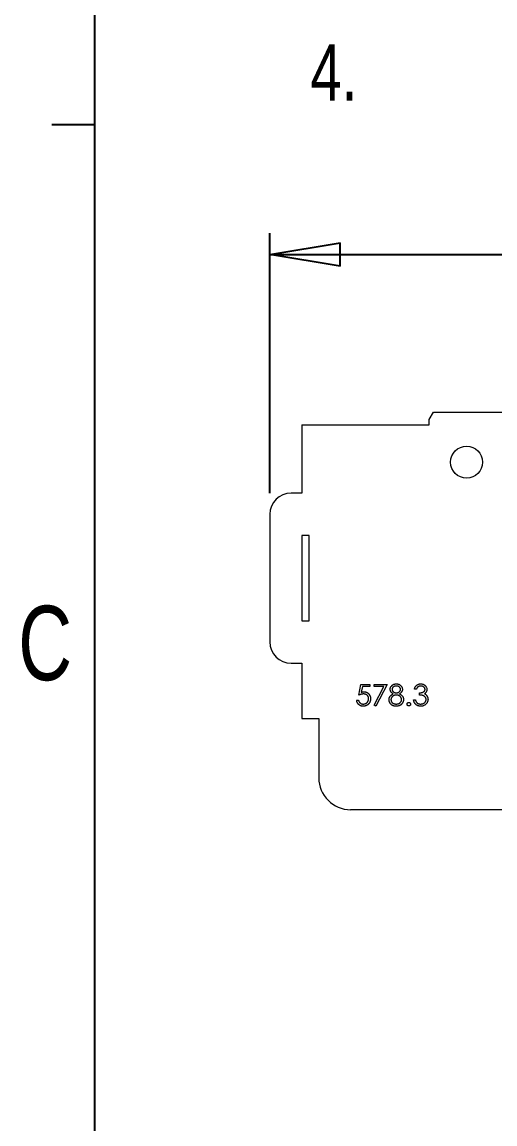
# Model space of a CAD drawing. Header units: millimetres. Extents: x 5 to 292, y 3 to 208.
# Drawn here: x 5.1 to 27.3, y 107 to 158.8 of the extents above; entities that cross this region are included whole.
import ezdxf

# ---------------------------------------------------------------- set-up
doc = ezdxf.new("R2010")
doc.units = ezdxf.units.MM
doc.layers.add('DIMENSIONS', color=179, linetype='Continuous')
doc.layers.add('FORMAT', color=7, linetype='Continuous')
doc.styles.add('SLDTEXTSTYLE1', font='TXT', dxfattribs={"width": 0.75})
doc.dimstyles.new('SLDDIMSTYLE1', dxfattribs={"dimtxt": 3.5, "dimasz": 3.302, "dimexe": 0, "dimexo": 0.0625, "dimgap": 0.875, "dimtad": 2, "dimlfac": 2, "dimrnd": 1e-09, "dimzin": 12, "dimdsep": 46, "dimtxsty": 'SLDTEXTSTYLE1', "dimblk1": 'CLOSED', "dimblk2": 'CLOSED', "dimsah": 1, "dimcen": 0.09, "dimadec": 0, "dimazin": 3, "dimtfac": 1, "dimtofl": 0, "dimtmove": 0, "dimatfit": 3, "dimldrblk": 'CLOSED', "dimfxl": 1, "dimfrac": 2, "dimtolj": 1, "dimtzin": 12, "dimarcsym": 0})

# ---------------------------------------------------------------- blocks, each defined once
blk = doc.blocks.new('SW_NOTE_1')
at = {"layer": 'FORMAT', "color": 0, "insert": (0, -35.395), "char_height": 2.6458, "attachment_point": 1, "style": 'SLDTEXTSTYLE1'}
blk.add_mtext('4.', dxfattribs=at)
blk = doc.blocks.new('_CLOSED')
at = {"color": 0, "linetype": 'ByBlock', "lineweight": -2}
for p, q in [((-1, 0.166667), (0, 0)), ((-1, 0.166667), (-1, -0.166667)), ((0, 0), (-1, -0.166667)), ((0, 0), (-1, 0))]:
    blk.add_line(p, q, dxfattribs=at)
blk = doc.blocks.new('_D_1')
at = {"layer": 'DIMENSIONS'}
for p, q in [((16.753, 136.699), (16.753, 148.917)), ((284.86, 133.699), (284.86, 148.917)), ((16.753, 147.917), (284.86, 147.917))]:
    blk.add_line(p, q, dxfattribs=at)
at = {"layer": 'DIMENSIONS', "xscale": 3.302, "yscale": 3.302}
for p, rotation in [((16.753, 147.917, -27.848), 180), ((284.86, 147.917, -27.848), 360)]:
    blk.add_blockref('_CLOSED', p, dxfattribs=dict(at, rotation=rotation))
at = {"layer": 'DIMENSIONS', "insert": (153.218, 152.429), "char_height": 3.5, "attachment_point": 1, "style": 'SLDTEXTSTYLE1'}
blk.add_mtext('536.22', dxfattribs=at)

msp = doc.modelspace()

# ---------------------------------------------------------------- linework, layer by layer
at = {"color": 7, "linetype": 'Continuous', "lineweight": 15}
for p, q in [((24.2529, 140.1527), (24.4529, 140.4991)), ((24.4529, 140.4991), (27.9779, 140.4991)), ((18.2529, 139.8991), (18.2529, 136.6991)), ((18.2529, 139.8991), (24.2529, 139.8991)), ((24.2529, 139.8991), (24.2529, 140.1527)), ((18.2529, 136.6991), (17.7529, 136.6991)), ((16.7529, 135.6991), (16.7529, 129.6991)), ((18.6029, 134.6991), (18.2529, 134.6991)), ((18.2529, 134.6991), (18.2529, 130.6991)), ((18.6029, 130.6991), (18.6029, 134.6991)), ((18.2529, 130.6991), (18.6029, 130.6991)), ((17.7529, 128.6991), (18.2529, 128.6991)), ((18.2529, 128.6991), (18.2529, 126.0991)), ((20.9371, 127.2051), (21.0397, 127.7051)), ((21.0397, 127.7051), (21.45, 127.7051)), ((21.1098, 127.6026), (21.0559, 127.3395)), ((21.45, 127.6026), (21.1098, 127.6026)), ((21.45, 127.7051), (21.45, 127.6026)), ((21.6551, 127.7051), (22.2705, 127.7051)), ((21.6551, 127.6026), (21.6551, 127.7051)), ((22.1186, 127.6026), (21.6551, 127.6026)), ((21.6673, 126.7222), (22.1186, 127.6026)), ((22.2705, 127.7051), (21.7448, 126.6795)), ((23.6423, 127.4744), (23.5525, 127.4744)), ((20.8346, 126.9615), (20.9243, 126.9615)), ((23.5141, 126.9744), (23.6038, 126.9744)), ((23.7961, 127.2051), (23.7961, 127.3077)), ((21.7448, 126.6795), (21.6673, 126.7222)), ((18.2529, 126.0991), (19.0529, 126.0991)), ((19.0529, 126.0991), (19.0529, 123.3171)), ((31.7529, 121.8171), (20.5529, 121.8171))]:
    msp.add_line(p, q, dxfattribs=at)
msp.add_circle((26.0079, 138.1491), 0.75, dxfattribs=at)
for centre, radius, start, end in [((17.7529, 135.6991), 1, 90, 180), ((17.7529, 129.6991), 1, 180, 270), ((20.5529, 123.3171), 1.5, 180, 270)]:
    msp.add_arc(centre, radius, start, end, dxfattribs=at)
for points, knots in [([(22.4115, 127.4742), (22.412, 127.4848), (22.4129, 127.5062), (22.4205, 127.5381), (22.4329, 127.5695), (22.4496, 127.6002), (22.4708, 127.6289), (22.4958, 127.6548), (22.5246, 127.6774), (22.5568, 127.6964), (22.5914, 127.7119), (22.628, 127.7226), (22.6658, 127.7296), (22.6915, 127.7304), (22.7046, 127.7308)], [0, 0, 0, 0, 0.074056, 0.1488654, 0.2266602, 0.308132, 0.3911773, 0.4739467, 0.5579423, 0.645001, 0.7333728, 0.8210979, 0.9092902, 1, 1, 1, 1]), ([(22.5575, 127.2622), (22.546, 127.2686), (22.5236, 127.2808), (22.4936, 127.3031), (22.4683, 127.3277), (22.4475, 127.3544), (22.4313, 127.3827), (22.4202, 127.4124), (22.4126, 127.4429), (22.4119, 127.4637), (22.4115, 127.4742)], [0, 0, 0, 0, 0.1458494, 0.2819637, 0.4108933, 0.5350633, 0.6547262, 0.7701502, 0.8845643, 1, 1, 1, 1]), ([(22.6996, 127.6282), (22.6925, 127.628), (22.6788, 127.6277), (22.6587, 127.6257), (22.6396, 127.6221), (22.6213, 127.617), (22.6038, 127.6108), (22.5875, 127.6025), (22.5719, 127.5934), (22.5575, 127.5826), (22.5444, 127.5709), (22.5327, 127.5587), (22.5232, 127.5455), (22.515, 127.5322), (22.5089, 127.5181), (22.5046, 127.5035), (22.5016, 127.4883), (22.5014, 127.478), (22.5012, 127.4728)], [0, 0, 0, 0, 0.0752211, 0.1471653, 0.2163832, 0.2839412, 0.3503014, 0.414972, 0.4791814, 0.544184, 0.6075579, 0.6673236, 0.7251676, 0.7810286, 0.8348905, 0.8894708, 0.9440886, 1, 1, 1, 1]), ([(22.5012, 127.4728), (22.5014, 127.4675), (22.5018, 127.4572), (22.5048, 127.442), (22.5093, 127.427), (22.5163, 127.4126), (22.5248, 127.3984), (22.5352, 127.3846), (22.5476, 127.3713), (22.5617, 127.3585), (22.5769, 127.3466), (22.5931, 127.3362), (22.6099, 127.3275), (22.6274, 127.3202), (22.6455, 127.3146), (22.6642, 127.3106), (22.6835, 127.3081), (22.6965, 127.3078), (22.7032, 127.3077)], [0, 0, 0, 0, 0.0545639, 0.1078262, 0.1619237, 0.2175097, 0.2744983, 0.3348148, 0.3975549, 0.4647546, 0.5329012, 0.6000972, 0.6653542, 0.7310836, 0.7968835, 0.8632916, 0.9308312, 1, 1, 1, 1]), ([(22.8987, 127.4748), (22.8985, 127.4795), (22.8982, 127.4889), (22.8957, 127.5029), (22.8917, 127.5166), (22.886, 127.5299), (22.8787, 127.5429), (22.8701, 127.5559), (22.8595, 127.5682), (22.8477, 127.5804), (22.8343, 127.5917), (22.8194, 127.6016), (22.8028, 127.6097), (22.7849, 127.6166), (22.7656, 127.6217), (22.7449, 127.6256), (22.7227, 127.6277), (22.7074, 127.628), (22.6996, 127.6282)], [0, 0, 0, 0, 0.0508874, 0.1010041, 0.1517252, 0.2030285, 0.2561992, 0.3113738, 0.3692791, 0.4305069, 0.492993, 0.5565033, 0.6221076, 0.6902841, 0.7614555, 0.8364047, 0.915512, 1, 1, 1, 1]), ([(22.7032, 127.3077), (22.7117, 127.3079), (22.7286, 127.3084), (22.7535, 127.3131), (22.7778, 127.3203), (22.801, 127.3305), (22.8227, 127.3429), (22.8423, 127.3576), (22.859, 127.3749), (22.8731, 127.3937), (22.8842, 127.4137), (22.8927, 127.4338), (22.8977, 127.4543), (22.8984, 127.468), (22.8987, 127.4748)], [0, 0, 0, 0, 0.0897135, 0.1785408, 0.2669077, 0.3569312, 0.4457305, 0.5307958, 0.6145912, 0.698244, 0.779084, 0.8553157, 0.9285381, 1, 1, 1, 1]), ([(22.7046, 127.7308), (22.7173, 127.7304), (22.7424, 127.7295), (22.7792, 127.7227), (22.8145, 127.7114), (22.848, 127.696), (22.8793, 127.677), (22.9068, 127.654), (22.9313, 127.6285), (22.9515, 127.5996), (22.968, 127.569), (22.9796, 127.5371), (22.987, 127.5045), (22.988, 127.4824), (22.9884, 127.4713)], [0, 0, 0, 0, 0.0894032, 0.176293, 0.2626069, 0.3494205, 0.4354668, 0.5188906, 0.6009691, 0.6838649, 0.7658237, 0.8448881, 0.9222854, 1, 1, 1, 1]), ([(22.9884, 127.4713), (22.988, 127.4605), (22.9872, 127.4392), (22.9805, 127.4082), (22.969, 127.3792), (22.9535, 127.3518), (22.9331, 127.3265), (22.9085, 127.3028), (22.8794, 127.2809), (22.8576, 127.2686), (22.8464, 127.2622)], [0, 0, 0, 0, 0.1219258, 0.2394554, 0.3547741, 0.4714756, 0.5922654, 0.7186532, 0.8548665, 1, 1, 1, 1]), ([(23.5525, 127.4744), (23.555, 127.4844), (23.5597, 127.5041), (23.5696, 127.5322), (23.5804, 127.5588), (23.5934, 127.5834), (23.6075, 127.6065), (23.6237, 127.6276), (23.6413, 127.6471), (23.6606, 127.6644), (23.681, 127.6802), (23.7025, 127.6935), (23.7249, 127.7051), (23.7482, 127.7146), (23.7725, 127.7217), (23.7976, 127.7269), (23.8236, 127.7303), (23.8412, 127.7306), (23.8502, 127.7308)], [0, 0, 0, 0, 0.0726253, 0.1419766, 0.2089849, 0.2739569, 0.3368893, 0.398745, 0.4601159, 0.5208249, 0.5809945, 0.6401519, 0.6986225, 0.7572711, 0.8164267, 0.876254, 0.9371653, 1, 1, 1, 1]), ([(23.8514, 127.6282), (23.84, 127.6278), (23.8178, 127.627), (23.7857, 127.6202), (23.7559, 127.6094), (23.7331, 127.5964), (23.7163, 127.5836), (23.7043, 127.5725), (23.6925, 127.5601), (23.6817, 127.5456), (23.6707, 127.5302), (23.6608, 127.5129), (23.6511, 127.4943), (23.6453, 127.4811), (23.6423, 127.4744)], [0, 0, 0, 0, 0.1227119, 0.239685, 0.3518159, 0.4637661, 0.5208178, 0.5794483, 0.6406041, 0.7052975, 0.7736339, 0.8446694, 0.9200565, 1, 1, 1, 1]), ([(23.7961, 127.3077), (23.8085, 127.3079), (23.8327, 127.3084), (23.8682, 127.3129), (23.9019, 127.3202), (23.9335, 127.3307), (23.9623, 127.343), (23.9873, 127.3572), (24.008, 127.3732), (24.0245, 127.3909), (24.037, 127.4097), (24.0461, 127.4294), (24.0514, 127.4501), (24.0522, 127.4642), (24.0525, 127.4713)], [0, 0, 0, 0, 0.1101743, 0.2157289, 0.3181035, 0.4176579, 0.5117419, 0.5962602, 0.6734046, 0.7441452, 0.810662, 0.874049, 0.9366913, 1, 1, 1, 1]), ([(23.8502, 127.7308), (23.8633, 127.7304), (23.8891, 127.7296), (23.927, 127.7225), (23.9636, 127.7112), (23.9984, 127.6956), (24.0308, 127.6764), (24.0595, 127.6536), (24.0844, 127.6275), (24.1052, 127.5988), (24.1215, 127.568), (24.1335, 127.5363), (24.1408, 127.5039), (24.1418, 127.4819), (24.1423, 127.4709)], [0, 0, 0, 0, 0.0902542, 0.1785398, 0.266093, 0.354631, 0.4418862, 0.5257469, 0.6081136, 0.6901973, 0.7708215, 0.8483262, 0.9240117, 1, 1, 1, 1]), ([(24.0525, 127.4713), (24.0524, 127.4766), (24.0522, 127.487), (24.0492, 127.5022), (24.0448, 127.517), (24.0385, 127.5311), (24.0304, 127.5446), (24.0206, 127.5577), (24.0088, 127.5701), (23.9956, 127.582), (23.981, 127.5928), (23.9653, 127.6022), (23.9486, 127.6103), (23.9309, 127.6169), (23.9123, 127.6219), (23.8928, 127.6255), (23.8724, 127.6277), (23.8585, 127.628), (23.8514, 127.6282)], [0, 0, 0, 0, 0.05527035, 0.10995775, 0.16391222, 0.218089, 0.2733095, 0.33091355, 0.39099421, 0.45464074, 0.51889807, 0.58334217, 0.64854337, 0.71505252, 0.78251858, 0.8523339, 0.92493419, 1, 1, 1, 1]), ([(24.1423, 127.4709), (24.1419, 127.4604), (24.1413, 127.4397), (24.1358, 127.4095), (24.1265, 127.381), (24.1136, 127.3542), (24.0969, 127.3291), (24.0767, 127.3058), (24.0529, 127.2841), (24.0348, 127.2716), (24.0255, 127.2652)], [0, 0, 0, 0, 0.1280675, 0.2506083, 0.3706302, 0.4900722, 0.6103748, 0.7343131, 0.8632165, 1, 1, 1, 1]), ([(21.1397, 126.6795), (21.1297, 126.6797), (21.1101, 126.6801), (21.0814, 126.6841), (21.0538, 126.69), (21.0274, 126.6986), (21.0023, 126.71), (20.9782, 126.7234), (20.9554, 126.7395), (20.934, 126.758), (20.9143, 126.7782), (20.8965, 126.8), (20.8808, 126.8234), (20.8673, 126.8482), (20.8557, 126.8744), (20.8466, 126.9022), (20.8393, 126.9313), (20.8362, 126.9514), (20.8346, 126.9615)], [0, 0, 0, 0, 0.0654295, 0.1287249, 0.1902605, 0.2507566, 0.3108551, 0.3707755, 0.4318826, 0.4937988, 0.5561673, 0.6172933, 0.6786268, 0.7406781, 0.8029601, 0.8667855, 0.9323385, 1, 1, 1, 1]), ([(20.9243, 126.9615), (20.9265, 126.952), (20.9308, 126.9337), (20.9401, 126.9079), (20.9514, 126.885), (20.9652, 126.8647), (20.9811, 126.8467), (20.9996, 126.8308), (21.0203, 126.8165), (21.0433, 126.8045), (21.0675, 126.7944), (21.0928, 126.7872), (21.1187, 126.7828), (21.1361, 126.7823), (21.1449, 126.782)], [0, 0, 0, 0, 0.0946859, 0.1819916, 0.2643732, 0.3416388, 0.4185577, 0.496448, 0.5773069, 0.6614472, 0.7466679, 0.8313675, 0.9152068, 1, 1, 1, 1]), ([(21.1575, 127.2564), (21.1497, 127.2562), (21.1337, 127.2559), (21.1092, 127.2534), (21.0834, 127.2493), (21.0564, 127.2437), (21.0283, 127.2364), (20.9989, 127.2276), (20.9683, 127.2171), (20.9477, 127.2092), (20.9371, 127.2051)], [0, 0, 0, 0, 0.102203, 0.2110233, 0.3250997, 0.4465021, 0.5737877, 0.7089007, 0.8503579, 1, 1, 1, 1]), ([(21.0559, 127.3395), (21.0665, 127.3425), (21.087, 127.3481), (21.1173, 127.3544), (21.146, 127.3582), (21.1647, 127.3587), (21.1737, 127.359)], [0, 0, 0, 0, 0.2750684, 0.5329015, 0.7739735, 1, 1, 1, 1]), ([(21.4884, 127.0318), (21.4882, 127.0237), (21.4879, 127.0075), (21.4859, 126.9835), (21.4822, 126.9599), (21.4773, 126.937), (21.4708, 126.9145), (21.4631, 126.8925), (21.4535, 126.8711), (21.443, 126.8503), (21.4313, 126.8303), (21.4181, 126.8115), (21.4044, 126.7936), (21.3895, 126.777), (21.3734, 126.7618), (21.3564, 126.7478), (21.3385, 126.7348), (21.3194, 126.7234), (21.2997, 126.7128), (21.2789, 126.7041), (21.2576, 126.6964), (21.2355, 126.6902), (21.2126, 126.6854), (21.1889, 126.6821), (21.1646, 126.6797), (21.148, 126.6796), (21.1397, 126.6795)], [0, 0, 0, 0, 0.0440164, 0.087438, 0.1301241, 0.1725613, 0.2142176, 0.2563025, 0.2984445, 0.3405355, 0.3824036, 0.4236142, 0.4642226, 0.5040518, 0.5438418, 0.5835483, 0.6230777, 0.6632142, 0.7035382, 0.7439266, 0.7845317, 0.8257424, 0.8677515, 0.9107412, 0.9549125, 1, 1, 1, 1]), ([(21.1449, 126.782), (21.1534, 126.7823), (21.1703, 126.7827), (21.1951, 126.7863), (21.219, 126.7918), (21.242, 126.7997), (21.264, 126.81), (21.285, 126.8227), (21.3052, 126.8374), (21.3242, 126.8542), (21.3416, 126.8728), (21.3569, 126.8927), (21.3697, 126.9138), (21.3805, 126.936), (21.3887, 126.9593), (21.3945, 126.9837), (21.398, 127.0093), (21.3984, 127.0268), (21.3987, 127.0357)], [0, 0, 0, 0, 0.0642043, 0.1264188, 0.1876715, 0.2480408, 0.3083373, 0.3696904, 0.431725, 0.4959704, 0.5597785, 0.622313, 0.6839254, 0.7451043, 0.8067492, 0.8690927, 0.9332931, 1, 1, 1, 1]), ([(21.3987, 127.0357), (21.3985, 127.0437), (21.3981, 127.0593), (21.3951, 127.0823), (21.3899, 127.104), (21.3826, 127.1247), (21.3735, 127.1442), (21.362, 127.1624), (21.3487, 127.1796), (21.3331, 127.1954), (21.3162, 127.2099), (21.2975, 127.2223), (21.2775, 127.2328), (21.2561, 127.2414), (21.2334, 127.2482), (21.2093, 127.253), (21.1839, 127.2558), (21.1664, 127.2562), (21.1575, 127.2564)], [0, 0, 0, 0, 0.0653577, 0.1273889, 0.1883681, 0.2472297, 0.3056494, 0.363332, 0.422657, 0.4826892, 0.543308, 0.6041316, 0.6649844, 0.7272325, 0.7914475, 0.8580417, 0.9270298, 1, 1, 1, 1]), ([(21.1737, 127.359), (21.1849, 127.3587), (21.2068, 127.3583), (21.2389, 127.3536), (21.2697, 127.3468), (21.2987, 127.3364), (21.3265, 127.3237), (21.3524, 127.3076), (21.377, 127.2889), (21.3999, 127.2676), (21.4207, 127.2438), (21.4387, 127.2182), (21.4544, 127.1913), (21.4667, 127.1624), (21.4767, 127.1321), (21.4833, 127.1), (21.4877, 127.0665), (21.4882, 127.0435), (21.4884, 127.0318)], [0, 0, 0, 0, 0.0658003, 0.1293799, 0.1907833, 0.2512931, 0.3108203, 0.3703697, 0.4307603, 0.4925975, 0.5548133, 0.6160904, 0.6769309, 0.7382889, 0.8007843, 0.8647926, 0.931053, 1, 1, 1, 1]), ([(22.3602, 126.9882), (22.3604, 126.9952), (22.3607, 127.0091), (22.363, 127.0295), (22.3666, 127.0495), (22.3715, 127.069), (22.3783, 127.0879), (22.3862, 127.1063), (22.3957, 127.1242), (22.4066, 127.1416), (22.4192, 127.1584), (22.4336, 127.1747), (22.4498, 127.1905), (22.468, 127.2057), (22.4876, 127.2209), (22.5093, 127.2351), (22.5325, 127.2493), (22.5491, 127.2578), (22.5575, 127.2622)], [0, 0, 0, 0, 0.0588447, 0.116298, 0.1726489, 0.228746, 0.2845375, 0.3407184, 0.3970833, 0.4539522, 0.5127542, 0.5730754, 0.6364394, 0.7024077, 0.7715174, 0.8442079, 0.9200818, 1, 1, 1, 1]), ([(22.6986, 126.6795), (22.6851, 126.6798), (22.659, 126.6805), (22.6209, 126.6848), (22.5855, 126.6924), (22.5524, 126.7028), (22.5219, 126.7164), (22.494, 126.7332), (22.4684, 126.7527), (22.4459, 126.7754), (22.4259, 126.7997), (22.4083, 126.8248), (22.3937, 126.8506), (22.3812, 126.8767), (22.3718, 126.9038), (22.3652, 126.9314), (22.3611, 126.9596), (22.3605, 126.9786), (22.3602, 126.9882)], [0, 0, 0, 0, 0.0785553, 0.1528606, 0.2235564, 0.2903706, 0.3553978, 0.4182849, 0.4803814, 0.5430645, 0.6049149, 0.6643884, 0.7219318, 0.7780095, 0.8338324, 0.8888629, 0.9440898, 1, 1, 1, 1]), ([(22.7054, 127.2051), (22.6965, 127.205), (22.679, 127.2047), (22.6535, 127.2012), (22.6289, 127.1964), (22.6055, 127.1891), (22.5833, 127.1796), (22.5619, 127.1684), (22.5418, 127.1549), (22.5231, 127.1395), (22.506, 127.1229), (22.4912, 127.1052), (22.4784, 127.087), (22.4681, 127.0679), (22.4597, 127.0483), (22.4542, 127.0278), (22.4507, 127.0067), (22.4502, 126.9924), (22.45, 126.9852)], [0, 0, 0, 0, 0.0712575, 0.1397898, 0.206465, 0.2714926, 0.3360291, 0.4002137, 0.464659, 0.5297153, 0.5940783, 0.6556368, 0.7148939, 0.7721508, 0.8290261, 0.8851402, 0.9420884, 1, 1, 1, 1]), ([(22.45, 126.9852), (22.4504, 126.9762), (22.4512, 126.9583), (22.4572, 126.932), (22.4671, 126.9065), (22.4808, 126.8821), (22.4978, 126.8593), (22.5186, 126.8393), (22.5423, 126.8219), (22.5691, 126.8075), (22.5985, 126.7962), (22.6303, 126.788), (22.6642, 126.7829), (22.6876, 126.7823), (22.6996, 126.782)], [0, 0, 0, 0, 0.0749108, 0.1491653, 0.2245331, 0.3023977, 0.3820069, 0.4612503, 0.542201, 0.6265141, 0.7144096, 0.8048701, 0.9001105, 1, 1, 1, 1]), ([(22.6996, 126.782), (22.7089, 126.7822), (22.7271, 126.7826), (22.7538, 126.7856), (22.7788, 126.7907), (22.8025, 126.7974), (22.8246, 126.8065), (22.8453, 126.8176), (22.8648, 126.8303), (22.8821, 126.8454), (22.898, 126.8616), (22.9118, 126.8786), (22.9238, 126.8962), (22.9332, 126.9146), (22.9407, 126.9336), (22.9461, 126.9533), (22.9495, 126.9737), (22.9498, 126.9876), (22.95, 126.9946)], [0, 0, 0, 0, 0.0765551, 0.1491538, 0.2188158, 0.2853982, 0.3503458, 0.4141547, 0.4772055, 0.5403912, 0.6022224, 0.6620507, 0.7199485, 0.7759187, 0.8311234, 0.8866732, 0.9425553, 1, 1, 1, 1]), ([(22.95, 126.9946), (22.9497, 127.0014), (22.9492, 127.0149), (22.946, 127.0348), (22.9403, 127.0541), (22.9325, 127.0729), (22.9221, 127.0909), (22.9098, 127.1085), (22.8951, 127.1255), (22.8784, 127.1415), (22.8602, 127.1564), (22.8409, 127.1696), (22.8204, 127.1804), (22.7992, 127.1894), (22.777, 127.1965), (22.754, 127.2015), (22.73, 127.2046), (22.7137, 127.2049), (22.7054, 127.2051)], [0, 0, 0, 0, 0.05733036, 0.11304545, 0.16915469, 0.22573886, 0.28378142, 0.34339997, 0.40626736, 0.4717423, 0.53834234, 0.60339278, 0.6676544, 0.73226779, 0.79703691, 0.86306965, 0.930368, 1, 1, 1, 1]), ([(22.8464, 127.2622), (22.8546, 127.258), (22.8706, 127.2496), (22.8932, 127.2362), (22.9142, 127.2223), (22.9334, 127.2079), (22.9511, 127.1931), (22.967, 127.1779), (22.9811, 127.1622), (22.9935, 127.1459), (23.0045, 127.1292), (23.0138, 127.1117), (23.0219, 127.0939), (23.0283, 127.0754), (23.0336, 127.0565), (23.0372, 127.037), (23.0391, 127.0169), (23.0395, 127.0033), (23.0397, 126.9964)], [0, 0, 0, 0, 0.0795145, 0.1550799, 0.2268709, 0.2958962, 0.3620331, 0.425089, 0.4853738, 0.5440482, 0.6010057, 0.6578848, 0.7140114, 0.7694978, 0.8261524, 0.8829005, 0.9407085, 1, 1, 1, 1]), ([(23.0397, 126.9964), (23.0395, 126.9868), (23.039, 126.9677), (23.0353, 126.9396), (23.0295, 126.9122), (23.0213, 126.8857), (23.0104, 126.8602), (22.9972, 126.8356), (22.9822, 126.8116), (22.9701, 126.7967), (22.964, 126.7893)], [0, 0, 0, 0, 0.1281543, 0.2536655, 0.3773139, 0.5002184, 0.6229297, 0.745847, 0.8713992, 1, 1, 1, 1]), ([(23.8476, 126.6795), (23.8369, 126.6797), (23.8159, 126.6802), (23.7849, 126.6835), (23.7555, 126.6897), (23.7272, 126.6975), (23.7005, 126.7083), (23.6751, 126.7212), (23.6509, 126.7364), (23.6283, 126.7541), (23.6072, 126.7739), (23.5881, 126.7962), (23.5708, 126.8204), (23.5555, 126.8469), (23.5421, 126.8756), (23.5308, 126.9066), (23.521, 126.9396), (23.5164, 126.9626), (23.5141, 126.9744)], [0, 0, 0, 0, 0.0655377, 0.1289564, 0.1903671, 0.2499655, 0.3085688, 0.3664152, 0.4245564, 0.4831811, 0.5422514, 0.6017443, 0.6625077, 0.7244996, 0.7891389, 0.856354, 0.9262991, 1, 1, 1, 1]), ([(23.6038, 126.9744), (23.6061, 126.9667), (23.6107, 126.9517), (23.6184, 126.9301), (23.6273, 126.9104), (23.6367, 126.8923), (23.6467, 126.8756), (23.6578, 126.8609), (23.6692, 126.8474), (23.6779, 126.8398), (23.6821, 126.8361)], [0, 0, 0, 0, 0.1497704, 0.2913164, 0.4259664, 0.5521596, 0.6715274, 0.7861216, 0.8953251, 1, 1, 1, 1]), ([(24.1038, 126.9936), (24.1034, 127.0029), (24.1025, 127.0215), (24.0958, 127.0488), (24.0848, 127.0752), (24.0697, 127.1003), (24.0508, 127.1232), (24.0291, 127.1438), (24.0039, 127.1607), (23.9808, 127.1725), (23.9603, 127.1805), (23.9427, 127.1858), (23.9231, 127.1904), (23.9016, 127.1946), (23.878, 127.1981), (23.8525, 127.2011), (23.825, 127.2035), (23.8059, 127.2046), (23.7961, 127.2051)], [0, 0, 0, 0, 0.0669066, 0.1334803, 0.2010274, 0.2716344, 0.3429051, 0.4138586, 0.4859963, 0.5602464, 0.5998995, 0.6440685, 0.6919037, 0.7446973, 0.8014994, 0.8628629, 0.9293311, 1, 1, 1, 1]), ([(24.1936, 127.0022), (24.193, 126.9882), (24.192, 126.9603), (24.1829, 126.919), (24.1687, 126.8786), (24.1486, 126.84), (24.124, 126.8039), (24.095, 126.7714), (24.0613, 126.7439), (24.024, 126.7206), (23.9834, 126.7022), (23.9402, 126.6889), (23.8946, 126.6809), (23.8635, 126.68), (23.8476, 126.6795)], [0, 0, 0, 0, 0.0796414, 0.1589081, 0.239599, 0.3225818, 0.4059999, 0.4878426, 0.5696756, 0.65302, 0.7374123, 0.8225585, 0.9097554, 1, 1, 1, 1]), ([(23.8492, 126.782), (23.8586, 126.7822), (23.8769, 126.7826), (23.9036, 126.7857), (23.929, 126.7903), (23.9528, 126.7975), (23.9753, 126.8063), (23.9963, 126.8173), (24.016, 126.8303), (24.034, 126.845), (24.0503, 126.8611), (24.0646, 126.878), (24.0768, 126.8955), (24.0866, 126.9138), (24.0944, 126.9328), (24.0997, 126.9525), (24.1034, 126.9728), (24.1037, 126.9866), (24.1038, 126.9936)], [0, 0, 0, 0, 0.0760717, 0.1487517, 0.2184028, 0.2857596, 0.350598, 0.414964, 0.4780693, 0.5417607, 0.6043499, 0.664075, 0.7214636, 0.7775871, 0.8326444, 0.8878435, 0.9434603, 1, 1, 1, 1]), ([(24.0255, 127.2652), (24.0361, 127.2601), (24.0573, 127.2499), (24.0858, 127.2297), (24.1121, 127.2069), (24.1266, 127.1889), (24.1339, 127.1799)], [0, 0, 0, 0, 0.2539159, 0.5038961, 0.7502554, 1, 1, 1, 1]), ([(24.1339, 127.1799), (24.1387, 127.1733), (24.1482, 127.1602), (24.16, 127.1392), (24.1707, 127.118), (24.179, 127.0959), (24.1855, 127.0733), (24.1901, 127.0502), (24.1929, 127.0264), (24.1933, 127.0103), (24.1936, 127.0022)], [0, 0, 0, 0, 0.1281355, 0.2541727, 0.3781116, 0.5017123, 0.6239863, 0.7470956, 0.8728746, 1, 1, 1, 1]), ([(22.964, 126.7893), (22.956, 126.7805), (22.9402, 126.7631), (22.9131, 126.7406), (22.8834, 126.7216), (22.8512, 126.7062), (22.8165, 126.6942), (22.7794, 126.6855), (22.7398, 126.6806), (22.7125, 126.6798), (22.6986, 126.6795)], [0, 0, 0, 0, 0.1192835, 0.2370929, 0.354796, 0.4745763, 0.5974601, 0.7249262, 0.8588832, 1, 1, 1, 1]), ([(23.2064, 126.7756), (23.2067, 126.7813), (23.2073, 126.7923), (23.2121, 126.8081), (23.2199, 126.8224), (23.2305, 126.8351), (23.2432, 126.8457), (23.2575, 126.8534), (23.2733, 126.858), (23.2841, 126.8586), (23.2897, 126.859)], [0, 0, 0, 0, 0.12909696, 0.25204597, 0.37390496, 0.50103784, 0.62817071, 0.75137646, 0.87242601, 1, 1, 1, 1]), ([(23.2897, 126.6923), (23.2841, 126.6926), (23.2732, 126.6932), (23.2576, 126.6981), (23.2431, 126.7057), (23.2305, 126.7166), (23.2199, 126.7293), (23.2121, 126.7436), (23.2073, 126.7592), (23.2067, 126.7701), (23.2064, 126.7756)], [0, 0, 0, 0, 0.1277823, 0.2494645, 0.3728715, 0.5011948, 0.6285352, 0.7505932, 0.873743, 1, 1, 1, 1]), ([(23.2897, 126.859), (23.2953, 126.8586), (23.3062, 126.858), (23.322, 126.8535), (23.3363, 126.8456), (23.349, 126.8351), (23.3595, 126.8223), (23.3677, 126.8082), (23.3721, 126.7922), (23.3727, 126.7813), (23.373, 126.7756)], [0, 0, 0, 0, 0.1275189, 0.2499859, 0.3717924, 0.4988704, 0.6259484, 0.7484917, 0.8709588, 1, 1, 1, 1]), ([(23.373, 126.7756), (23.3727, 126.7701), (23.372, 126.7593), (23.3676, 126.7435), (23.3595, 126.7293), (23.3489, 126.7166), (23.3363, 126.7058), (23.3219, 126.698), (23.3062, 126.6932), (23.2953, 126.6926), (23.2897, 126.6923)], [0, 0, 0, 0, 0.1262031, 0.2488706, 0.3716147, 0.4989008, 0.6271693, 0.7491751, 0.8722723, 1, 1, 1, 1]), ([(23.6821, 126.8361), (23.6877, 126.8318), (23.6989, 126.8232), (23.7171, 126.8122), (23.7363, 126.8027), (23.7567, 126.7951), (23.7783, 126.7893), (23.8009, 126.7852), (23.8247, 126.7824), (23.8409, 126.7822), (23.8492, 126.782)], [0, 0, 0, 0, 0.1182604, 0.2361558, 0.3556302, 0.4762494, 0.6001641, 0.7286331, 0.8613262, 1, 1, 1, 1])]:
    msp.add_open_spline(points, degree=3, knots=knots, dxfattribs=at)
at = {"layer": 'FORMAT'}
for p, q in [((8.5, 203), (8.5, 7)), ((8.5, 154), (6.5, 154))]:
    msp.add_line(p, q, dxfattribs=at)

# ---------------------------------------------------------------- block references
msp.add_blockref('SW_NOTE_1', (18.6551, 193.1881), dxfattribs=at)

# ---------------------------------------------------------------- texts
at = {"layer": 'FORMAT', "insert": (4.9123, 131.4023), "char_height": 3.5, "attachment_point": 1, "style": 'SLDTEXTSTYLE1'}
msp.add_mtext('C', dxfattribs=at)

# ---------------------------------------------------------------- dimensions: what is measured, and where the dimension line sits
at = {"layer": 'DIMENSIONS'}
dim = msp.add_linear_dim(base=(284.8605, 147.9168), p1=(16.7529, 135.6991), p2=(284.8605, 132.6991), dimstyle='SLDDIMSTYLE1', dxfattribs=at)
dim.commit()
dim.dimension.update_dxf_attribs({"geometry": '_D_1', "text_midpoint": (160.3296, 147.9168), "dimtype": 160})

doc.saveas('drawing.dxf')
